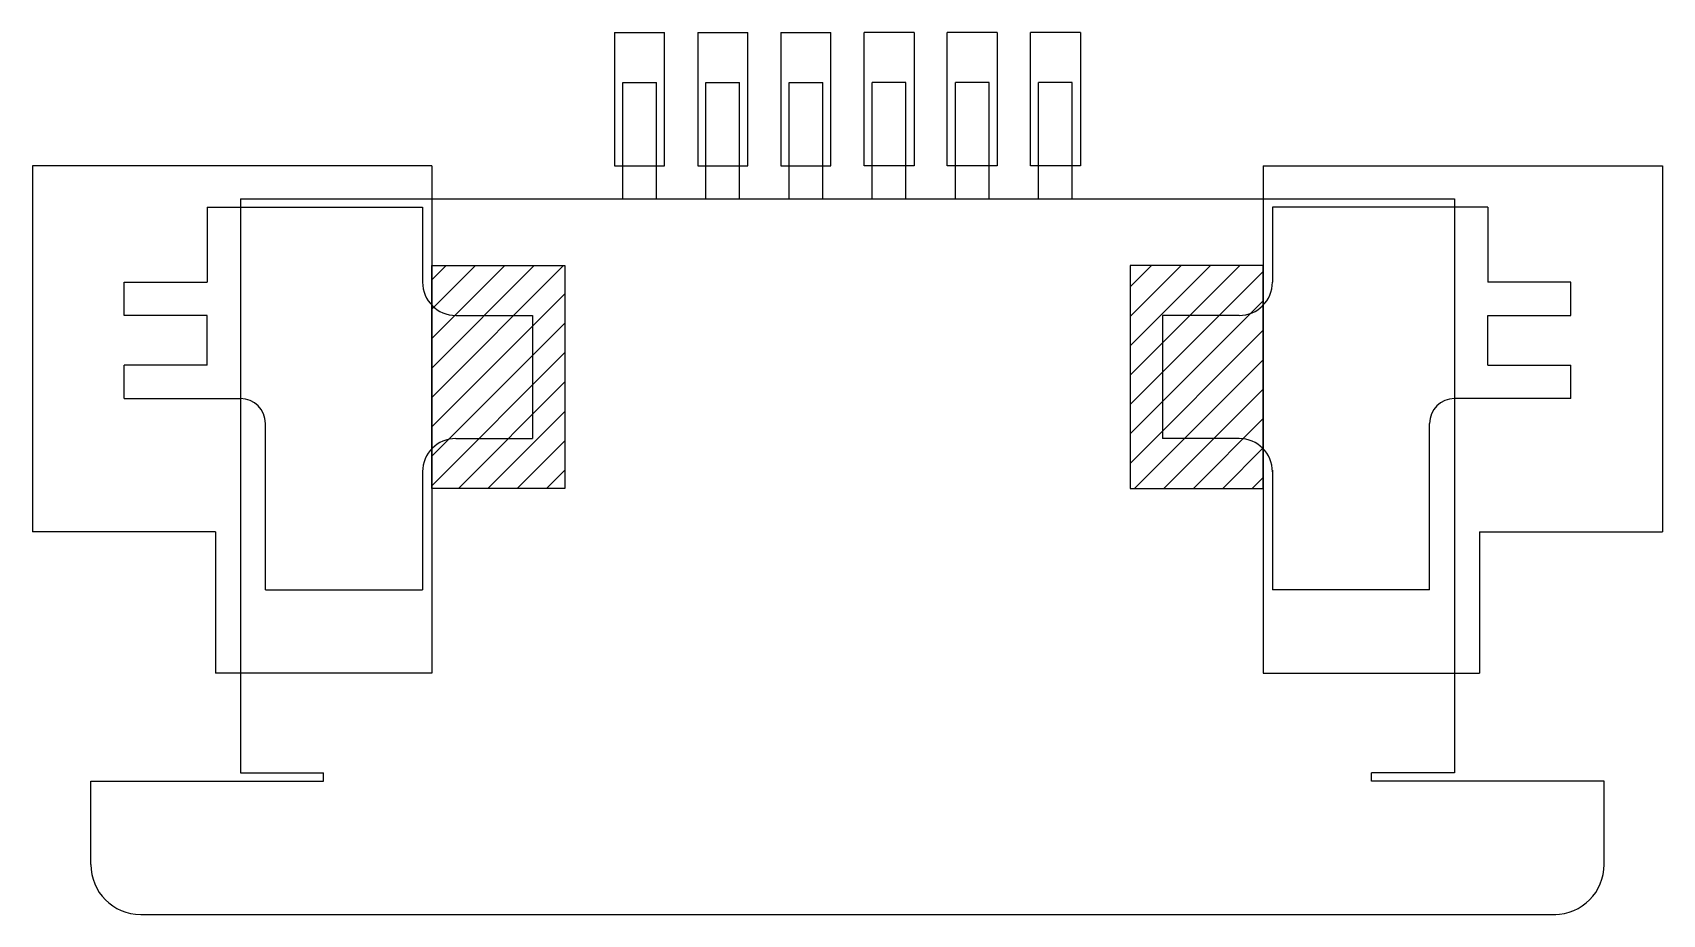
# Model space of a CAD drawing. Header units: millimetres. Extents: x -4.9 to 4.9, y -4.9 to 0.4.
import ezdxf

# ---------------------------------------------------------------- set-up
doc = ezdxf.new("R2010")
doc.units = ezdxf.units.MM
for name, color, linetype, true_color in [('F.Cu', 14, 'Continuous', 0x800000), ('F.Fab', 252, 'Continuous', 0xa0a0a4), ('F.Keepout', 1, 'Continuous', 0xff0000)]:
    doc.layers.add(name, color=color, linetype=linetype, true_color=true_color)
pattern_1 = [(45, (0, 0), (-0.0883883, 0.0883883), [])]

msp = doc.modelspace()

# ---------------------------------------------------------------- hatches: boundary and pattern name
at = {"layer": 'F.Keepout'}
h = msp.add_hatch(dxfattribs=at)
h.set_pattern_fill('ANSI31', color=256, scale=0.1, style=0)
h.set_pattern_definition(pattern_1)
h.paths.add_polyline_path([(-2.4999, -2.3397), (-2.4999, -0.9998), (-1.6999, -0.9998), (-1.6999, -2.3397)])
h = msp.add_hatch(dxfattribs=at)
h.set_pattern_fill('ANSI31', color=256, scale=0.1, style=0)
h.set_pattern_definition(pattern_1)
h.paths.add_polyline_path([(1.6999, -0.9998), (1.6999, -2.3397), (2.4999, -2.3397), (2.4999, -0.9998)])

# ---------------------------------------------------------------- linework, layer by layer
at = {"layer": 'F.Cu'}
for p, q in [((-1.4, 0.3999), (-1.4, -0.3999)), ((-1.4, 0.3999), (-1.1, 0.3999)), ((-1.1, -0.3999), (-1.1, 0.3999)), ((-0.9, 0.3999), (-0.9, -0.3999)), ((-0.9, 0.3999), (-0.6, 0.3999)), ((-0.6, -0.3999), (-0.6, 0.3999)), ((-0.4, 0.3999), (-0.4, -0.3999)), ((-0.4, 0.3999), (-0.1, 0.3999)), ((-0.1, -0.3999), (-0.1, 0.3999)), ((0.1, -0.3999), (0.1, 0.3999)), ((0.4, 0.3999), (0.1, 0.3999)), ((0.4, 0.3999), (0.4, -0.3999)), ((0.6, -0.3999), (0.6, 0.3999)), ((0.9, 0.3999), (0.6, 0.3999)), ((0.9, 0.3999), (0.9, -0.3999)), ((1.1, -0.3999), (1.1, 0.3999)), ((1.4, 0.3999), (1.1, 0.3999)), ((1.4, 0.3999), (1.4, -0.3999)), ((-2.4999, -0.3999), (-4.8997, -0.3999)), ((-4.8997, -0.3999), (-4.8997, -2.5997)), ((-2.4999, -0.3999), (-2.4999, -3.4497)), ((-1.4, -0.3999), (-1.1, -0.3999)), ((-0.9, -0.3999), (-0.6, -0.3999)), ((-0.4, -0.3999), (-0.1, -0.3999)), ((0.4, -0.3999), (0.1, -0.3999)), ((0.9, -0.3999), (0.6, -0.3999)), ((1.4, -0.3999), (1.1, -0.3999)), ((2.4999, -0.3999), (4.8997, -0.3999)), ((2.4999, -0.3999), (2.4999, -3.4497)), ((4.8997, -0.3999), (4.8997, -2.5997)), ((-3.7998, -2.5997), (-4.8997, -2.5997)), ((-3.7998, -2.5997), (-3.7998, -3.4497)), ((3.7998, -2.5997), (3.7998, -3.4497)), ((3.7998, -2.5997), (4.8997, -2.5997)), ((-2.4999, -3.4497), (-3.7998, -3.4497)), ((2.4999, -3.4497), (3.7998, -3.4497))]:
    msp.add_line(p, q, dxfattribs=at)
at = {"layer": 'F.Fab'}
for p, q in [((-1.3514, 0.1001), (-1.1484, 0.1001)), ((-1.3514, -0.5999), (-1.3514, 0.1001)), ((-1.1484, -0.5999), (-1.1484, 0.1001)), ((-0.8514, 0.1001), (-0.6484, 0.1001)), ((-0.8514, -0.5999), (-0.8514, 0.1001)), ((-0.6484, -0.5999), (-0.6484, 0.1001)), ((-0.3514, 0.1001), (-0.1486, 0.1001)), ((-0.3514, -0.5999), (-0.3514, 0.1001)), ((-0.1486, -0.5999), (-0.1486, 0.1001)), ((0.3514, 0.1001), (0.1486, 0.1001)), ((0.1486, -0.5999), (0.1486, 0.1001)), ((0.3514, -0.5999), (0.3514, 0.1001)), ((0.8514, 0.1001), (0.6484, 0.1001)), ((0.6484, -0.5999), (0.6484, 0.1001)), ((0.8514, -0.5999), (0.8514, 0.1001)), ((1.3514, 0.1001), (1.1484, 0.1001)), ((1.1484, -0.5999), (1.1484, 0.1001)), ((1.3514, -0.5999), (1.3514, 0.1001)), ((-1.3514, -0.3999), (-1.1484, -0.3999)), ((-0.8514, -0.3999), (-0.6484, -0.3999)), ((-0.3514, -0.3999), (-0.1486, -0.3999)), ((0.3514, -0.3999), (0.1486, -0.3999)), ((0.8514, -0.3999), (0.6484, -0.3999)), ((1.3514, -0.3999), (1.1484, -0.3999)), ((-3.8497, -0.6498), (-3.8497, -1.0999)), ((-3.8497, -0.6498), (-2.5548, -0.6498)), ((-3.6498, -0.5999), (3.6498, -0.5999)), ((-3.6498, -0.5999), (-3.6498, -4.0496)), ((-2.5548, -0.6498), (-2.5548, -1.0999)), ((3.8497, -0.6498), (2.5548, -0.6498)), ((2.5548, -0.6498), (2.5548, -1.0999)), ((3.6498, -0.5999), (3.6498, -4.0496)), ((3.8497, -0.6498), (3.8497, -1.0999)), ((-4.3497, -1.2997), (-4.3497, -1.0999)), ((-4.3497, -1.0999), (-3.8497, -1.0999)), ((4.3497, -1.0999), (3.8497, -1.0999)), ((4.3497, -1.2997), (4.3497, -1.0999)), ((-3.8497, -1.2997), (-4.3497, -1.2997)), ((-3.8497, -1.5997), (-3.8497, -1.2997)), ((-2.3548, -1.2997), (-1.8949, -1.2997)), ((-1.8949, -1.2997), (-1.8949, -2.0398)), ((2.3548, -1.2997), (1.8949, -1.2997)), ((1.8949, -1.2997), (1.8949, -2.0398)), ((3.8497, -1.5997), (3.8497, -1.2997)), ((3.8497, -1.2997), (4.3497, -1.2997)), ((-4.3497, -1.7997), (-4.3497, -1.5997)), ((-3.8497, -1.5997), (-4.3497, -1.5997)), ((3.8497, -1.5997), (4.3497, -1.5997)), ((4.3497, -1.7997), (4.3497, -1.5997)), ((-4.3497, -1.7997), (-3.6498, -1.7997)), ((4.3497, -1.7997), (3.6498, -1.7997)), ((-3.4997, -2.9497), (-3.4997, -1.9497)), ((3.4997, -2.9497), (3.4997, -1.9497)), ((-2.3548, -2.0398), (-1.8949, -2.0398)), ((2.3548, -2.0398), (1.8949, -2.0398)), ((-2.5548, -2.2298), (-2.5548, -2.9497)), ((2.5548, -2.2298), (2.5548, -2.9497)), ((-3.4997, -2.9497), (-2.5548, -2.9497)), ((3.4997, -2.9497), (2.5548, -2.9497)), ((-4.5499, -4.5996), (-4.5499, -4.0996)), ((-4.5499, -4.0996), (-3.1499, -4.0996)), ((-3.6498, -4.0496), (-3.1499, -4.0496)), ((-3.1499, -4.0996), (-3.1499, -4.0496)), ((3.6498, -4.0496), (3.1499, -4.0496)), ((3.1499, -4.0996), (3.1499, -4.0496)), ((4.5499, -4.0996), (3.1499, -4.0996)), ((4.5499, -4.5996), (4.5499, -4.0996)), ((-4.2498, -4.8994), (4.2599, -4.8994))]:
    msp.add_line(p, q, dxfattribs=at)
for centre, radius, start, end in [((-2.3548, -1.0999), 0.2, 180, 270), ((2.3548, -1.0999), 0.2, 270, 360), ((-3.6498, -1.9497), 0.15, 0, 90), ((3.6498, -1.9497), 0.15, 90, 180), ((-2.3548, -2.2398), 0.2, 90, 180), ((2.3548, -2.2398), 0.2, 360, 90), ((-4.2498, -4.5996), 0.3, 180, 270), ((4.2498, -4.5996), 0.3, 270, 360)]:
    msp.add_arc(centre, radius, start, end, dxfattribs=at)
at = {"layer": 'F.Keepout'}
for p, q in [((-2.4999, -2.3397), (-2.4999, -0.9998)), ((-2.4999, -0.9998), (-1.6999, -0.9998)), ((-1.6999, -0.9998), (-1.6999, -2.3397)), ((2.4999, -0.9998), (1.6999, -0.9998)), ((1.6999, -0.9998), (1.6999, -2.3397)), ((2.4999, -2.3397), (2.4999, -0.9998)), ((-1.6999, -2.3397), (-2.4999, -2.3397)), ((1.6999, -2.3397), (2.4999, -2.3397))]:
    msp.add_line(p, q, dxfattribs=at)

doc.saveas('drawing.dxf')
